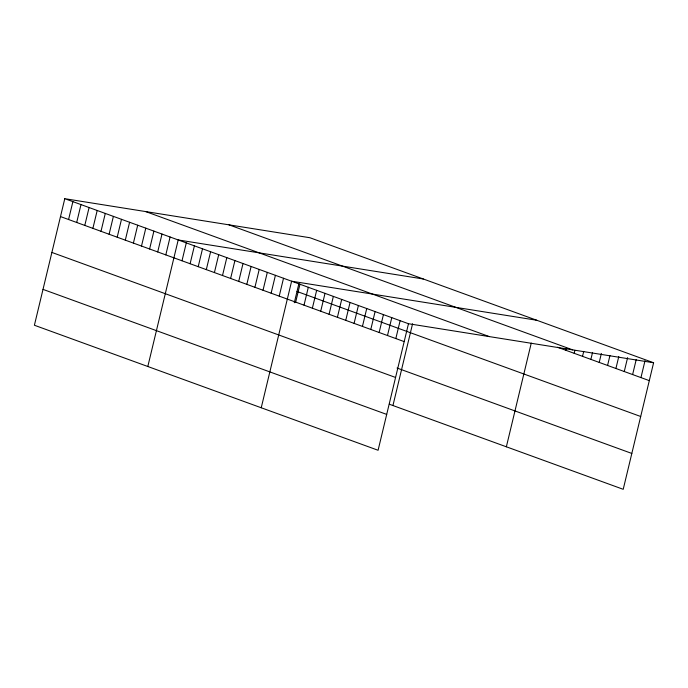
<?xml version="1.0" encoding="UTF-8"?>
<svg xmlns="http://www.w3.org/2000/svg" width="688" height="688" viewBox="0 0 688 688"><rect width="100%" height="100%" fill="white"/><g stroke="black" fill="none" stroke-linecap="round" stroke-linejoin="round"><path stroke-width="1.03" d="M64.784 198.694L34.4 325.243L378.09 450.27L408.474 323.721L64.784 198.694L309.91 237.73L653.6 362.757L623.216 489.306L389.348 404.226M68.585 219.524L72.885 201.644M76.695 222.473L80.986 204.594M84.796 225.423L89.087 207.535M92.897 228.364L97.189 210.485M100.998 231.314L105.29 213.435M109.1 234.264L113.391 216.376M117.201 237.205L121.492 219.326M125.302 240.155L129.593 222.276M133.403 243.105L137.695 225.217M141.504 246.046L145.796 228.167M149.606 248.996L153.897 231.116M157.707 251.946L161.998 234.058M165.808 254.887L170.099 237.007M147.817 366.498L178.201 239.957L423.326 278.993M182.01 260.786L186.302 242.898M190.112 263.728L194.403 245.848M198.213 266.677L202.504 248.798M206.314 269.627L210.605 251.739M214.415 272.568L218.707 254.689M222.516 275.518L226.808 257.639M230.618 278.468L234.909 260.58M238.719 281.409L243.01 263.53M246.82 284.359L251.111 266.48M254.921 287.309L259.213 269.421M263.022 290.25L267.314 272.371M271.124 293.2L275.415 275.32M279.225 296.15L283.516 278.27M261.234 407.76L291.617 281.211L536.743 320.247M294.292 302.763L298.919 283.508M295.668 302.135L299.968 284.247M304.019 305.171L308.31 287.283M312.369 308.207L316.661 290.319M320.711 311.243L325.003 293.355M329.062 314.278L333.353 296.399M337.404 317.314L341.695 299.435M345.754 320.35L350.046 302.471M354.096 323.386L358.396 305.506M362.447 326.422L366.738 308.542M370.789 329.457L375.089 311.578M379.14 332.493L383.431 314.614M387.49 335.529L391.782 317.65M395.832 338.565L400.124 320.685M392.943 405.533L412.576 323.764M506.359 446.796L531.256 343.114M565.837 350.278L566.319 348.291M574.188 353.314L574.901 350.33M582.53 356.35L583.725 351.379M590.88 359.385L592.549 352.428M599.222 362.421L601.372 353.477M607.573 365.457L609.955 355.524M615.923 368.493L618.779 356.573M624.265 371.529L627.602 357.622M632.616 374.564L636.194 359.669M640.958 377.6L645.017 360.718M408.474 323.721L653.6 362.757M229.018 224.847L572.708 349.874M557.495 347.242L649.309 380.636M145.675 211.577L489.366 336.604M297.01 291.471L640.7 416.498M60.484 216.574L404.183 341.601M397.053 368.037L631.825 453.444M51.875 252.436L395.574 377.463M43.009 289.381L386.699 414.408"/></g></svg>
